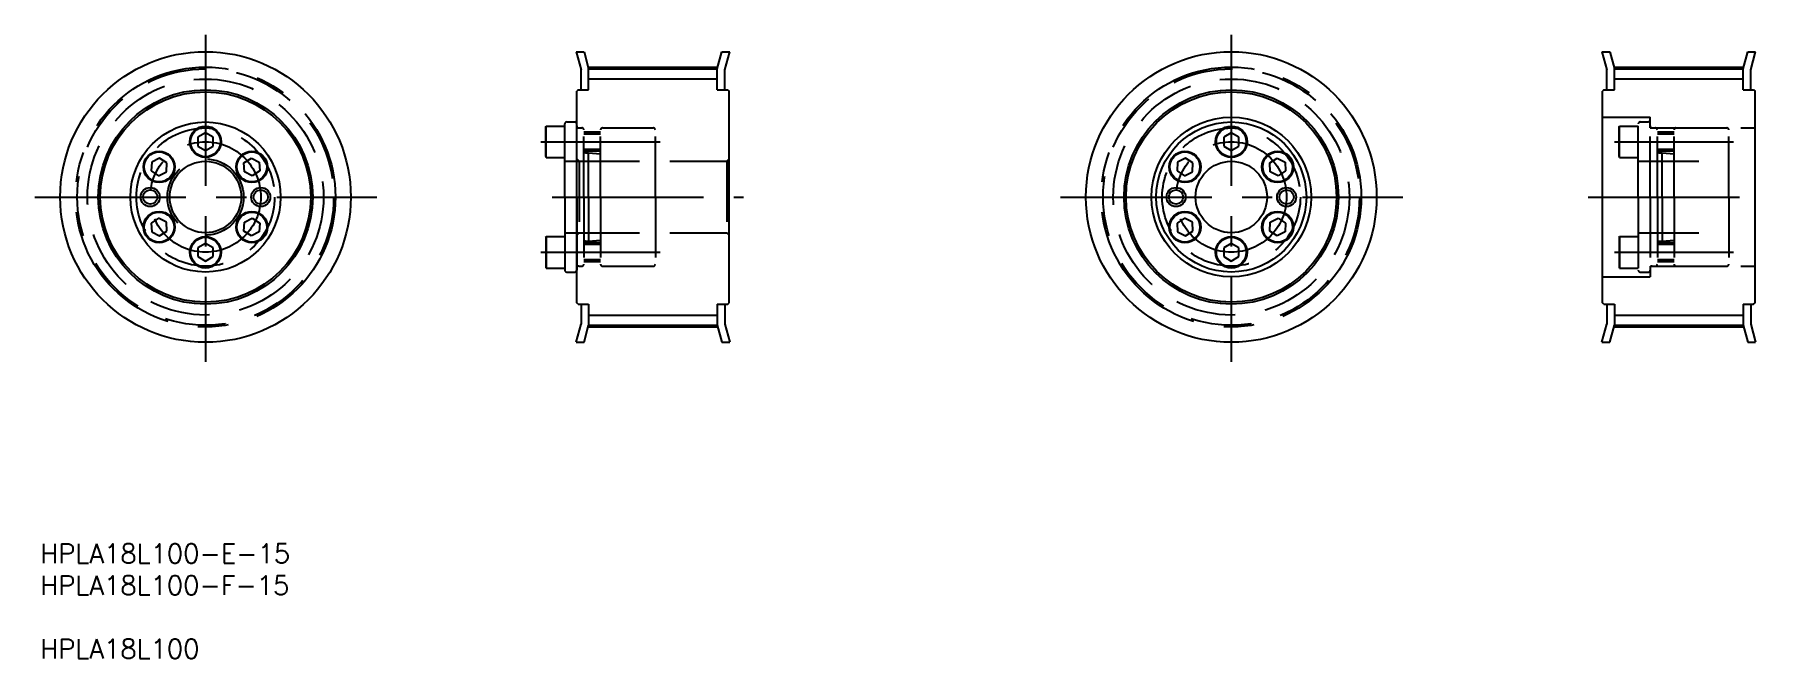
# Model space of a CAD drawing. Extents: x 14 to 378, y 5 to 136.
import ezdxf

# ---------------------------------------------------------------- set-up
doc = ezdxf.new("R2010")
doc.units = 0
doc.linetypes.add('CENTER', pattern=[50.8, 31.75, -6.35, 6.35, -6.35])
doc.linetypes.add('DASHED', pattern=[19.05, 12.7, -6.35])
doc.layers.get('0').update_dxf_attribs({"linetype": 'CONTINUOUS'})
doc.layers.add('CENTER', color=1, linetype='CENTER')
doc.styles.add('MISUMI', font='txt.shx')

# ---------------------------------------------------------------- blocks, each defined once
blk = doc.blocks.new('*U5')
at = {"color": 7, "linetype": 'CONTINUOUS', "style": 'MISUMI'}
for s, p in [('HPLA18L100-E-15', (15.05, 25.31)), ('HPLA18L100-F-15', (15.05, 18.65)), ('HPLA18L100', (15.05, 5.31))]:
    blk.add_text(s, height=4, dxfattribs=at).set_placement(p)

msp = doc.modelspace()

# ---------------------------------------------------------------- linework, layer by layer
at = {"color": 7, "linetype": 'CONTINUOUS'}
for p, q in [((127.52, 132.64), (128.54, 128.84)), ((127.52, 132.64), (129.18, 132.64)), ((129.18, 132.64), (130.14, 129.05)), ((157.14, 129.05), (158.1, 132.64)), ((158.1, 132.64), (159.76, 132.64)), ((158.74, 128.84), (159.76, 132.64)), ((342.81, 132.64), (343.83, 128.84)), ((342.81, 132.64), (344.47, 132.64)), ((344.47, 132.64), (345.43, 129.05)), ((372.43, 129.05), (373.39, 132.64)), ((373.39, 132.64), (375.05, 132.64)), ((374.03, 128.84), (375.05, 132.64)), ((128.54, 124.64), (128.54, 128.84)), ((130.14, 129.05), (157.14, 129.05)), ((130.14, 124.64), (130.14, 129.05)), ((157.14, 124.64), (157.14, 129.05)), ((158.74, 124.64), (158.74, 128.84)), ((343.83, 124.64), (343.83, 128.84)), ((345.43, 129.05), (372.43, 129.05)), ((345.43, 124.64), (345.43, 129.05)), ((372.43, 124.64), (372.43, 129.05)), ((374.03, 124.64), (374.03, 128.84)), ((127.94, 124.64), (127.64, 124.34)), ((127.64, 79.94), (127.64, 124.34)), ((127.94, 124.64), (130.14, 124.64)), ((157.14, 124.64), (159.34, 124.64)), ((159.34, 124.64), (159.64, 124.34)), ((159.64, 79.94), (159.64, 124.34)), ((343.23, 124.64), (342.93, 124.34)), ((342.93, 79.94), (342.93, 124.34)), ((343.23, 124.64), (345.43, 124.64)), ((372.43, 124.64), (374.63, 124.64)), ((374.63, 124.64), (374.93, 124.34)), ((374.93, 79.94), (374.93, 124.34)), ((121.14, 116.88), (121.23, 117.04)), ((121.14, 110.61), (121.14, 116.88)), ((121.23, 110.44), (121.23, 117.04)), ((121.23, 117.04), (125.14, 117.04)), ((125.14, 102.14), (125.14, 117.49)), ((125.14, 110.44), (125.14, 117.04)), ((125.54, 117.89), (127.24, 117.89)), ((127.64, 102.14), (127.64, 117.49)), ((49.73, 115.59), (48.13, 114.67)), ((48.13, 114.67), (48.13, 112.82)), ((51.33, 114.67), (49.73, 115.59)), ((50.53, 115.13), (50.53, 115.13)), ((50.93, 114.9), (50.93, 114.9)), ((51.33, 112.82), (51.33, 114.67)), ((125.14, 111.74), (125.14, 115.74)), ((265.02, 115.59), (263.42, 114.67)), ((263.42, 114.67), (263.42, 112.82)), ((266.62, 114.67), (265.02, 115.59)), ((265.82, 115.13), (265.82, 115.13)), ((266.22, 114.9), (266.22, 114.9)), ((266.62, 112.82), (266.62, 114.67)), ((38.45, 109.47), (38.35, 107.62)), ((40.1, 110.31), (38.45, 109.47)), ((41.65, 109.3), (40.1, 110.31)), ((41.55, 107.46), (41.65, 109.3)), ((48.13, 112.82), (49.73, 111.9)), ((49.73, 111.9), (51.33, 112.82)), ((57.81, 109.3), (59.36, 110.31)), ((57.91, 107.46), (57.81, 109.3)), ((59.36, 110.31), (61.01, 109.47)), ((61.01, 109.47), (61.1, 107.62)), ((121.14, 110.61), (121.23, 110.44)), ((121.23, 110.44), (125.14, 110.44)), ((253.74, 109.47), (253.64, 107.62)), ((255.39, 110.31), (253.74, 109.47)), ((256.94, 109.3), (255.39, 110.31)), ((256.84, 107.46), (256.94, 109.3)), ((263.42, 112.82), (265.02, 111.9)), ((265.02, 111.9), (266.62, 112.82)), ((273.1, 109.3), (274.65, 110.31)), ((273.2, 107.46), (273.1, 109.3)), ((274.65, 110.31), (276.3, 109.47)), ((276.3, 109.47), (276.39, 107.62)), ((38.35, 107.62), (39.9, 106.62)), ((39.9, 106.62), (41.55, 107.46)), ((59.55, 106.62), (57.91, 107.46)), ((61.1, 107.62), (59.55, 106.62)), ((253.64, 107.62), (255.19, 106.62)), ((255.19, 106.62), (256.84, 107.46)), ((274.84, 106.62), (273.2, 107.46)), ((276.39, 107.62), (274.84, 106.62)), ((125.14, 102.14), (125.14, 86.79)), ((127.64, 102.14), (127.64, 86.79)), ((39.9, 97.67), (38.35, 96.67)), ((38.35, 96.67), (38.45, 94.82)), ((38.45, 94.82), (40.1, 93.98)), ((41.55, 96.83), (39.9, 97.67)), ((40.1, 93.98), (41.65, 94.99)), ((41.65, 94.99), (41.55, 96.83)), ((57.81, 94.99), (57.91, 96.83)), ((59.36, 93.98), (57.81, 94.99)), ((57.91, 96.83), (59.55, 97.67)), ((61.01, 94.82), (59.36, 93.98)), ((59.55, 97.67), (61.1, 96.67)), ((61.1, 96.67), (61.01, 94.82)), ((255.19, 97.67), (253.64, 96.67)), ((253.64, 96.67), (253.74, 94.82)), ((253.74, 94.82), (255.39, 93.98)), ((256.84, 96.83), (255.19, 97.67)), ((255.39, 93.98), (256.94, 94.99)), ((256.94, 94.99), (256.84, 96.83)), ((273.1, 94.99), (273.2, 96.83)), ((274.65, 93.98), (273.1, 94.99)), ((273.2, 96.83), (274.84, 97.67)), ((276.3, 94.82), (274.65, 93.98)), ((274.84, 97.67), (276.39, 96.67)), ((276.39, 96.67), (276.3, 94.82)), ((49.73, 92.39), (48.13, 91.47)), ((48.13, 91.47), (48.13, 89.62)), ((51.33, 91.47), (49.73, 92.39)), ((51.33, 89.62), (51.33, 91.47)), ((121.14, 93.68), (121.23, 93.84)), ((121.14, 93.68), (121.14, 87.41)), ((121.23, 93.84), (125.14, 93.84)), ((121.23, 93.84), (121.23, 87.24)), ((125.14, 93.84), (125.14, 87.24)), ((125.14, 92.54), (125.14, 88.54)), ((265.02, 92.39), (263.42, 91.47)), ((263.42, 91.47), (263.42, 89.62)), ((266.62, 91.47), (265.02, 92.39)), ((266.62, 89.62), (266.62, 91.47)), ((48.13, 89.62), (49.73, 88.7)), ((49.73, 88.7), (51.33, 89.62)), ((121.14, 87.41), (121.23, 87.24)), ((263.42, 89.62), (265.02, 88.7)), ((265.02, 88.7), (266.62, 89.62)), ((121.23, 87.24), (125.14, 87.24)), ((125.54, 86.39), (127.24, 86.39)), ((127.94, 79.64), (127.64, 79.94)), ((127.94, 79.64), (130.14, 79.64)), ((128.54, 79.64), (128.54, 75.45)), ((130.14, 79.64), (130.14, 75.24)), ((157.14, 79.64), (157.14, 75.24)), ((157.14, 79.64), (159.34, 79.64)), ((158.74, 79.64), (158.74, 75.45)), ((159.34, 79.64), (159.64, 79.94)), ((343.23, 79.64), (342.93, 79.94)), ((343.23, 79.64), (345.43, 79.64)), ((343.83, 79.64), (343.83, 75.45)), ((345.43, 79.64), (345.43, 75.24)), ((372.43, 79.64), (372.43, 75.24)), ((372.43, 79.64), (374.63, 79.64)), ((374.03, 79.64), (374.03, 75.45)), ((374.63, 79.64), (374.93, 79.94)), ((127.52, 71.64), (128.54, 75.45)), ((129.18, 71.64), (130.14, 75.24)), ((130.14, 75.24), (157.14, 75.24)), ((157.14, 75.24), (158.1, 71.64)), ((158.74, 75.45), (159.76, 71.64)), ((342.81, 71.64), (343.83, 75.45)), ((344.47, 71.64), (345.43, 75.24)), ((345.43, 75.24), (372.43, 75.24)), ((372.43, 75.24), (373.39, 71.64)), ((374.03, 75.45), (375.05, 71.64)), ((127.52, 71.64), (129.18, 71.64)), ((158.1, 71.64), (159.76, 71.64)), ((342.81, 71.64), (344.47, 71.64)), ((373.39, 71.64), (375.05, 71.64))]:
    msp.add_line(p, q, dxfattribs=at)
at = {"color": 3, "linetype": 'CONTINUOUS'}
for p, q in [((130.14, 126.92), (157.14, 126.92)), ((345.43, 126.92), (372.43, 126.92)), ((130.14, 77.37), (157.14, 77.37)), ((345.43, 77.37), (372.43, 77.37))]:
    msp.add_line(p, q, dxfattribs=at)
at = {"color": 3, "linetype": 'DASHED'}
for p, q in [((128.05, 116.64), (128.74, 116.64)), ((133.04, 116.64), (143.74, 116.64)), ((342.93, 118.89), (352.93, 118.89)), ((346.43, 116.88), (346.52, 117.04)), ((346.43, 110.61), (346.43, 116.88)), ((346.52, 110.44), (346.52, 117.04)), ((346.52, 117.04), (350.43, 117.04)), ((350.43, 102.14), (350.43, 117.49)), ((350.43, 110.44), (350.43, 117.04)), ((350.83, 117.89), (352.53, 117.89)), ((352.93, 116.64), (352.93, 118.89)), ((352.93, 102.14), (352.93, 117.49)), ((352.93, 116.64), (374.93, 116.64)), ((353.34, 116.64), (354.03, 116.64)), ((358.33, 116.64), (369.03, 116.64)), ((129.14, 102.14), (129.14, 116.24)), ((132.64, 115.74), (129.14, 115.74)), ((132.64, 115.34), (129.14, 115.34)), ((132.64, 102.14), (132.64, 116.24)), ((144.14, 102.14), (144.14, 116.24)), ((350.43, 111.74), (350.43, 115.74)), ((354.43, 102.14), (354.43, 116.24)), ((357.93, 115.74), (354.43, 115.74)), ((357.93, 115.34), (354.43, 115.34)), ((357.93, 102.14), (357.93, 116.24)), ((369.43, 102.14), (369.43, 116.24)), ((125.14, 109.64), (144.14, 109.64)), ((127.64, 110.14), (128.14, 109.64)), ((128.14, 109.64), (128.14, 94.64)), ((128.14, 109.64), (159.14, 109.64)), ((132.64, 112.14), (129.14, 112.14)), ((132.64, 111.74), (129.15, 111.74)), ((129.55, 111.44), (130.14, 111.44)), ((130.14, 111.44), (132.64, 111.19)), ((130.14, 102.14), (130.14, 111.44)), ((159.64, 110.14), (159.14, 109.64)), ((159.14, 109.64), (159.14, 94.64)), ((346.43, 110.61), (346.52, 110.44)), ((346.52, 110.44), (350.43, 110.44)), ((350.43, 109.64), (369.43, 109.64)), ((357.93, 112.14), (354.43, 112.14)), ((357.93, 111.74), (354.44, 111.74)), ((354.84, 111.44), (355.43, 111.44)), ((355.43, 111.44), (357.93, 111.19)), ((355.43, 102.14), (355.43, 111.44)), ((129.14, 102.14), (129.14, 88.04)), ((130.14, 102.14), (130.14, 92.84)), ((132.64, 102.14), (132.64, 88.04)), ((144.14, 102.14), (144.14, 88.04)), ((350.43, 102.14), (350.43, 86.79)), ((352.93, 102.14), (352.93, 86.79)), ((354.43, 102.14), (354.43, 88.04)), ((355.43, 102.14), (355.43, 92.84)), ((357.93, 102.14), (357.93, 88.04)), ((369.43, 102.14), (369.43, 88.04)), ((125.14, 94.64), (144.14, 94.64)), ((127.64, 94.14), (128.14, 94.64)), ((128.14, 94.64), (159.14, 94.64)), ((132.64, 92.14), (129.14, 92.14)), ((132.64, 92.54), (129.15, 92.54)), ((129.55, 92.84), (130.14, 92.84)), ((130.14, 92.84), (132.64, 93.09)), ((159.64, 94.14), (159.14, 94.64)), ((346.43, 93.68), (346.52, 93.84)), ((346.43, 93.68), (346.43, 87.41)), ((346.52, 93.84), (350.43, 93.84)), ((346.52, 93.84), (346.52, 87.24)), ((350.43, 94.64), (369.43, 94.64)), ((350.43, 93.84), (350.43, 87.24)), ((350.43, 92.54), (350.43, 88.54)), ((357.93, 92.14), (354.43, 92.14)), ((357.93, 92.54), (354.44, 92.54)), ((354.84, 92.84), (355.43, 92.84)), ((355.43, 92.84), (357.93, 93.09)), ((128.05, 87.64), (128.74, 87.64)), ((132.64, 88.94), (129.14, 88.94)), ((132.64, 88.54), (129.14, 88.54)), ((133.04, 87.64), (143.74, 87.64)), ((346.43, 87.41), (346.52, 87.24)), ((352.93, 87.64), (352.93, 85.39)), ((352.93, 87.64), (374.93, 87.64)), ((353.34, 87.64), (354.03, 87.64)), ((357.93, 88.94), (354.43, 88.94)), ((357.93, 88.54), (354.43, 88.54)), ((358.33, 87.64), (369.03, 87.64)), ((342.93, 85.39), (352.93, 85.39)), ((346.52, 87.24), (350.43, 87.24)), ((350.83, 86.39), (352.53, 86.39))]:
    msp.add_line(p, q, dxfattribs=at)
at = {"color": 7, "linetype": 'CONTINUOUS'}
for centre, radius in [((49.73, 102.14), 30.5), ((265.02, 102.14), 30.5), ((49.73, 102.14), 22.5), ((49.73, 102.14), 22.08), ((265.02, 102.14), 22.5), ((265.02, 102.14), 22.08), ((49.73, 102.14), 15.75), ((49.73, 113.74), 3.3), ((49.73, 113.74), 3.14), ((265.02, 102.14), 16.75), ((265.02, 102.14), 15.75), ((265.02, 113.74), 3.3), ((265.02, 113.74), 3.14), ((40, 108.46), 3.3), ((40, 108.46), 3.14), ((49.73, 102.14), 7.5), ((59.46, 108.46), 3.3), ((59.46, 108.46), 3.14), ((255.29, 108.46), 3.3), ((255.29, 108.46), 3.14), ((265.02, 102.14), 7.5), ((274.75, 108.46), 3.3), ((274.75, 108.46), 3.14), ((38.13, 102.14), 1.5), ((61.33, 102.14), 1.5), ((253.42, 102.14), 2), ((253.42, 102.14), 1.5), ((276.62, 102.14), 2), ((276.62, 102.14), 1.5), ((40, 95.83), 3.3), ((40, 95.83), 3.14), ((59.46, 95.83), 3.3), ((59.46, 95.83), 3.14), ((255.29, 95.83), 3.3), ((255.29, 95.83), 3.14), ((274.75, 95.83), 3.3), ((274.75, 95.83), 3.14), ((49.73, 90.54), 3.3), ((49.73, 90.54), 3.14), ((265.02, 90.54), 3.3), ((265.02, 90.54), 3.14)]:
    msp.add_circle(centre, radius, dxfattribs=at)
at = {"color": 3, "linetype": 'DASHED'}
for centre, radius in [((49.73, 102.14), 26.9), ((265.02, 102.14), 26.9), ((49.73, 102.14), 24.77), ((265.02, 102.14), 24.77), ((49.73, 102.14), 14.5), ((265.02, 102.14), 14.5), ((49.73, 102.14), 8)]:
    msp.add_circle(centre, radius, dxfattribs=at)
at = {"color": 3}
for centre in [(38.13, 102.14), (61.33, 102.14)]:
    msp.add_circle(centre, 2, dxfattribs=at)
at = {"color": 7, "linetype": 'CONTINUOUS'}
for centre, start, end in [((125.54, 117.49), 90, 180), ((127.24, 117.49), 0, 90), ((125.54, 86.79), 180, 270), ((127.24, 86.79), 270, 0)]:
    msp.add_arc(centre, 0.4, start, end, dxfattribs=at)
at = {"color": 3, "linetype": 'DASHED'}
for centre, radius, start, end in [((128.05, 117.05), 0.41, 180, 270), ((128.74, 116.24), 0.4, 0, 90), ((133.04, 116.24), 0.4, 90, 180), ((143.74, 116.24), 0.4, 0, 90), ((350.83, 117.49), 0.4, 90, 180), ((352.53, 117.49), 0.4, 0, 90), ((353.34, 117.05), 0.41, 180, 270), ((354.03, 116.24), 0.4, 0, 90), ((358.33, 116.24), 0.4, 90, 180), ((369.03, 116.24), 0.4, 0, 90), ((129.55, 111.85), 0.41, 180, 270), ((354.84, 111.85), 0.41, 180, 270), ((129.55, 92.43), 0.41, 90, 180), ((354.84, 92.43), 0.41, 90, 180), ((128.05, 87.23), 0.41, 90, 180), ((128.74, 88.04), 0.4, 270, 0), ((133.04, 88.04), 0.4, 180, 270), ((143.74, 88.04), 0.4, 270, 0), ((353.34, 87.23), 0.41, 90, 180), ((354.03, 88.04), 0.4, 270, 0), ((358.33, 88.04), 0.4, 180, 270), ((369.03, 88.04), 0.4, 270, 0), ((350.83, 86.79), 0.4, 180, 270), ((352.53, 86.79), 0.4, 270, 0)]:
    msp.add_arc(centre, radius, start, end, dxfattribs=at)
at = {"layer": 'CENTER', "color": 1, "linetype": 'CENTER'}
for p, q in [((49.73, 136.21), (49.73, 67.58)), ((265.02, 136.21), (265.02, 67.58)), ((130.04, 129.43), (157.24, 129.43)), ((345.33, 129.43), (372.53, 129.43)), ((120.14, 113.74), (145.14, 113.74)), ((345.43, 113.74), (370.43, 113.74)), ((13.88, 102.14), (85.72, 102.14)), ((122.49, 102.14), (162.64, 102.14)), ((229.17, 102.14), (301.01, 102.14)), ((339.93, 102.14), (377.93, 102.14)), ((120.14, 90.54), (145.14, 90.54)), ((345.43, 90.54), (370.43, 90.54)), ((130.04, 74.86), (157.24, 74.86)), ((345.33, 74.86), (372.53, 74.86))]:
    msp.add_line(p, q, dxfattribs=at)
for centre, radius in [((49.73, 102.14), 27.28), ((265.02, 102.14), 27.28), ((49.73, 102.14), 11.6), ((265.02, 102.14), 11.6)]:
    msp.add_circle(centre, radius, dxfattribs=at)

# ---------------------------------------------------------------- block references
at = {"color": 7, "linetype": 'CONTINUOUS'}
msp.add_blockref('*U5', (0, 0), dxfattribs=at)

doc.saveas('drawing.dxf')
